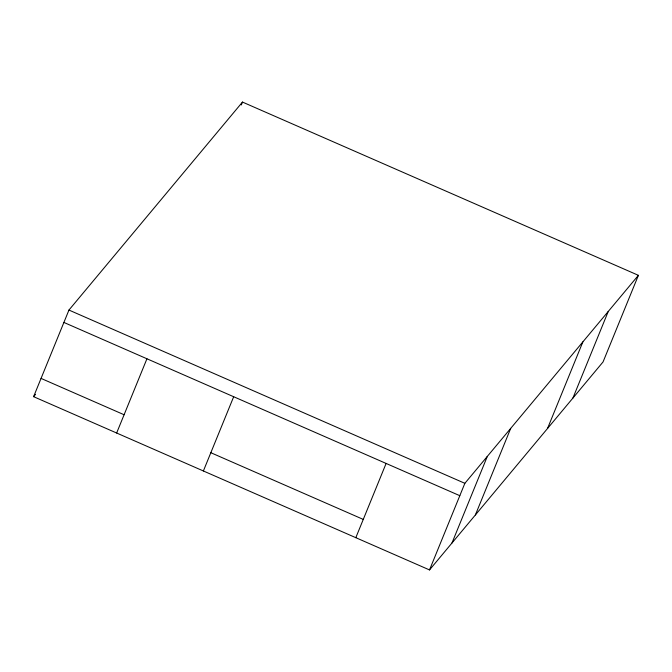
<?xml version="1.0" encoding="UTF-8"?>
<svg xmlns="http://www.w3.org/2000/svg" width="672" height="672" viewBox="0 0 672 672"><rect width="100%" height="100%" fill="white"/><g stroke="black" fill="none" stroke-linecap="round" stroke-linejoin="round"><path stroke-width="1.01" d="M33.6 396.673L68.947 310.061L242.483 102.068L638.4 275.327L603.053 361.939L429.517 569.932L33.6 396.673L35.582 394.296M241.307 104.958L242.483 102.068M116.642 433.02L146.941 358.772M203.381 470.971L233.68 396.732M355.816 537.684L386.114 463.436M429.517 569.932L464.864 483.319L638.4 275.327M451.97 543.018L487.318 456.406M475.373 514.97L510.72 428.35M547.52 428.501L582.868 341.888M572.905 398.076L608.252 311.455M68.947 310.061L464.864 483.319M63.899 322.434L459.816 495.692M41.051 378.403L124.102 414.75M210.84 452.71L363.275 519.414"/></g></svg>
